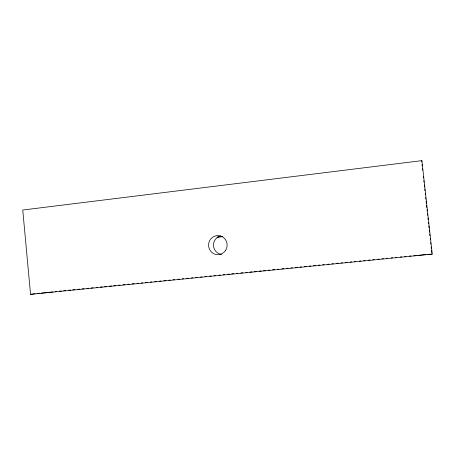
<?xml version="1.0" encoding="UTF-8"?>
<svg xmlns="http://www.w3.org/2000/svg" width="455" height="455" viewBox="0 0 455 455"><rect width="100%" height="100%" fill="white"/><g stroke="black" fill="none" stroke-linecap="round" stroke-linejoin="round"><path stroke-width="0.68" d="M421.711 161.741L421.899 160.643L22.75 210.022L30.559 294.357L432.25 254.089L421.899 160.643M53.042 291.905L41.269 293.134M55.152 291.621L56.556 291.433M30.559 294.357L35.046 293.759M37.156 293.475L38.567 293.287M217.575 237.044L222.472 236.503M216.955 237.226L222.535 236.611M59.372 291.172L61.493 290.961M63.609 290.751L65.73 290.535M68.551 290.256L70.667 290.04M72.789 289.829L74.904 289.613M77.731 289.334L79.847 289.118M81.968 288.908L84.084 288.697M86.905 288.413L88.321 288.271M91.142 287.987L93.264 287.776M96.085 287.492L97.495 287.35M100.322 287.065L102.438 286.855M104.559 286.639L106.675 286.428M109.501 286.144L111.617 285.933M113.733 285.723L115.854 285.507M118.675 285.222L120.092 285.086M122.913 284.802L125.028 284.585M127.855 284.307L129.266 284.165M132.092 283.88L134.208 283.664M137.035 283.385L138.445 283.243M141.266 282.959L142.682 282.817M145.503 282.532L147.625 282.322M150.446 282.037L151.856 281.895M154.683 281.611L156.799 281.4M159.625 281.116L161.036 280.974M163.863 280.689L165.978 280.479M168.805 280.195L170.215 280.052M173.036 279.774L174.453 279.632M177.979 279.273L179.389 279.131M182.216 278.852L183.627 278.71M186.453 278.426L188.569 278.215M191.396 277.931L192.806 277.789M195.627 277.505L197.749 277.294M200.57 277.01L201.986 276.868M204.807 276.583L206.217 276.441M209.749 276.088L211.16 275.946M213.987 275.662L215.397 275.52M218.929 275.167L220.339 275.025M223.166 274.74L224.577 274.598M227.398 274.32L229.519 274.103M231.635 273.893L233.751 273.683M236.577 273.398L237.988 273.256M240.814 272.972L242.93 272.761M245.757 272.477L247.167 272.335M249.988 272.05L252.11 271.84M254.226 271.624L256.347 271.413M259.168 271.129L261.289 270.918M263.405 270.708L265.521 270.492M268.348 270.207L269.758 270.071M272.585 269.787L274.701 269.57M277.527 269.292L278.938 269.15M281.759 268.865L283.88 268.649M286.701 268.37L288.112 268.228M290.938 267.944L292.349 267.802M295.176 267.517L297.291 267.307M300.118 267.022L301.528 266.88M304.349 266.596L306.471 266.385M309.292 266.101L310.708 265.959M313.529 265.674L315.651 265.464M318.472 265.18L319.882 265.037M322.709 264.759L324.119 264.617M327.651 264.258L329.062 264.116M331.888 263.837L333.299 263.695M336.12 263.411L338.241 263.2M341.062 262.916L342.473 262.774M345.299 262.489L347.415 262.279M350.242 261.995L351.652 261.852M354.479 261.568L355.89 261.426M359.422 261.073L360.832 260.931M363.653 260.647L365.069 260.505M368.596 260.152L370.012 260.01M372.833 259.725L374.243 259.583M377.775 259.231L379.186 259.088M382.012 258.81L383.423 258.668M386.25 258.383L387.66 258.241M391.186 257.888L392.602 257.746M395.423 257.462L396.834 257.32M400.366 256.967L401.776 256.825M404.603 256.54L406.014 256.398M409.546 256.046L410.956 255.903M37.122 293.549L39.886 293.276M413.805 255.778L416.592 255.5M417.986 255.357L425.652 254.59M427.046 254.447L432.25 254.089M422.024 164.556L422.177 165.961M422.49 168.782L422.649 170.187M423.349 176.523L423.508 177.933M423.815 180.749L423.975 182.154M424.287 184.969L424.521 187.085M424.754 189.195L424.907 190.605M425.22 193.42L425.379 194.825M425.687 197.641L425.846 199.051M426.079 201.161L426.312 203.271M426.545 205.387L426.779 207.497M427.012 209.607L427.171 211.018M427.484 213.833L427.637 215.243M427.95 218.059L428.104 219.464M428.417 222.279L428.576 223.689M428.809 225.799L429.042 227.915M429.275 230.025L429.509 232.135M429.742 234.245L429.901 235.656M430.214 238.471L430.367 239.882M430.68 242.697L430.834 244.102M431.147 246.917L431.306 248.328M431.539 250.438L431.772 252.553M221.568 254.368A9.327 9.054 -89.5 0 1 220.647 235.974M225.367 250.722A9.561 9.276 -89.4 0 0 218.81 235.605A9.561 9.276 -89.4 0 0 209.385 249.033A9.561 9.276 -89.4 0 0 225.367 250.722"/></g></svg>
